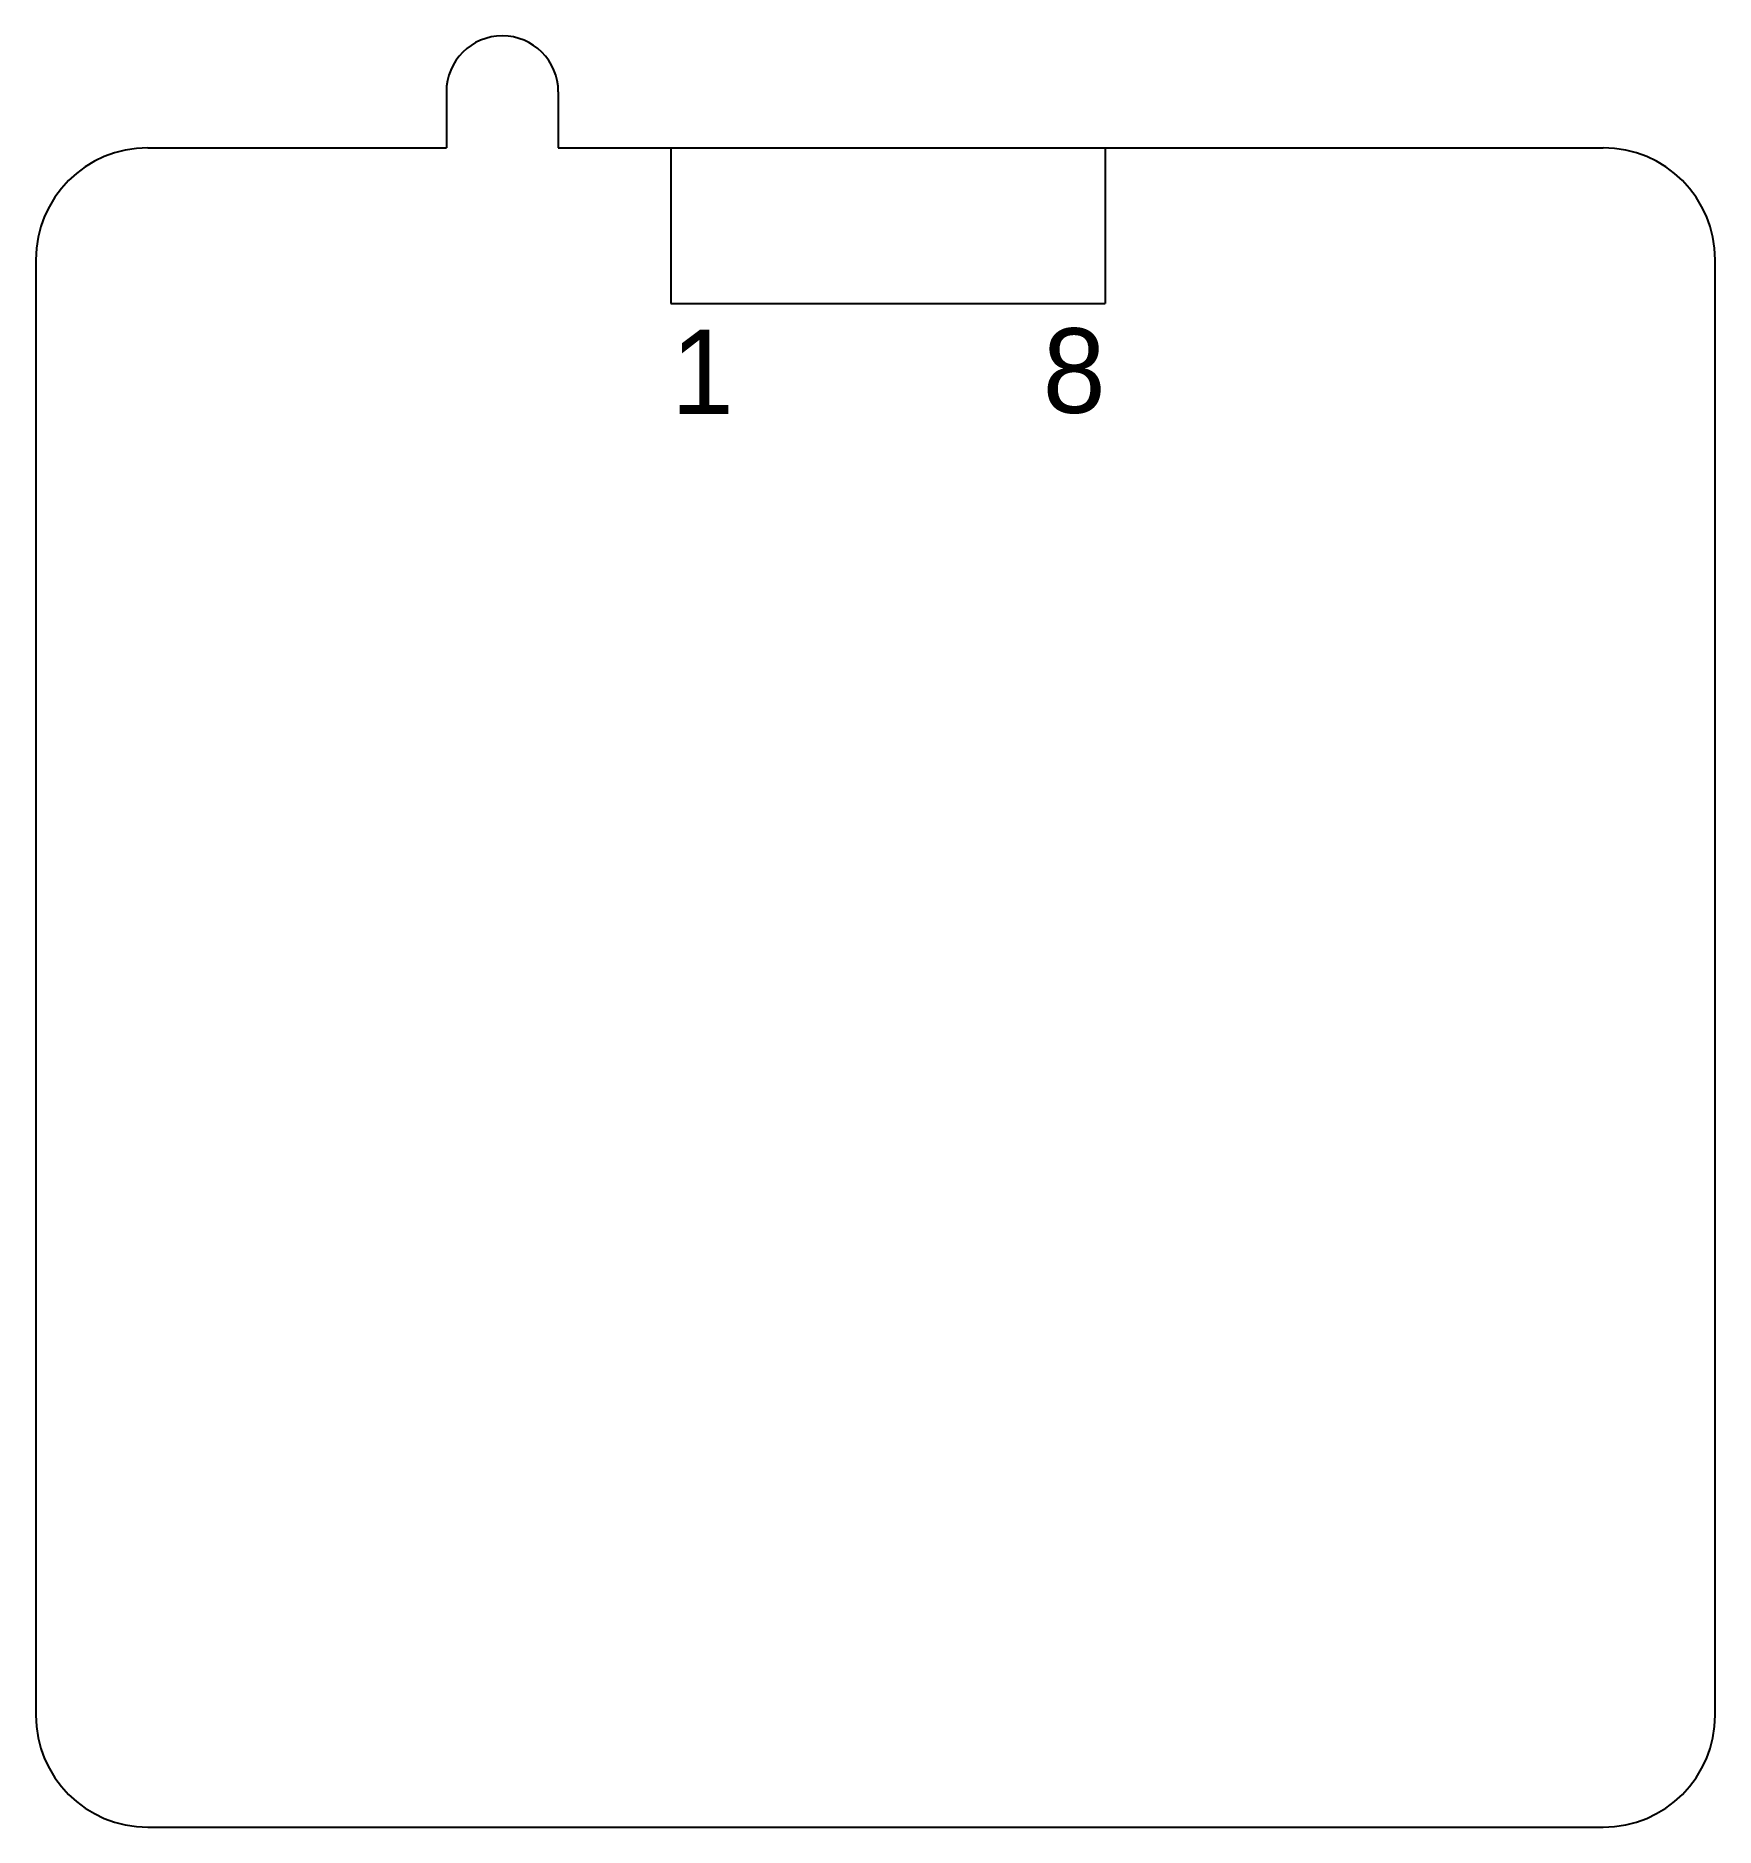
# Model space of a CAD drawing. Header units: inches. Extents: x 3.56 to 5.81, y 1.25 to 3.65.
import ezdxf

# ---------------------------------------------------------------- set-up
doc = ezdxf.new("R2010")
doc.units = ezdxf.units.IN
doc.header["$MEASUREMENT"] = 0

# ---------------------------------------------------------------- blocks, each defined once
blk = doc.blocks.new('block 3')
at = {"color": 7, "lineweight": 25, "true_color": 0xffffff}
blk.add_open_spline([(4.2596, 3.5707), (4.2596, 3.6121), (4.226, 3.6457), (4.1846, 3.6457)], degree=3, dxfattribs=at)
blk = doc.blocks.new('block 2')
blk.add_blockref('block 3', (0, 0))
blk = doc.blocks.new('block 5')
at = {"color": 7, "lineweight": 25, "true_color": 0xffffff}
blk.add_open_spline([(3.7096, 3.4957), (3.6268, 3.4957), (3.5596, 3.4286), (3.5596, 3.3457)], degree=3, dxfattribs=at)
blk = doc.blocks.new('block 4')
blk.add_blockref('block 5', (0, 0))
blk = doc.blocks.new('block 7')
at = {"color": 7, "lineweight": 25, "true_color": 0xffffff}
blk.add_lwpolyline([(3.5596, 3.3457), (3.5596, 1.3957)], dxfattribs=at)
blk = doc.blocks.new('block 6')
blk.add_blockref('block 7', (0, 0))
blk = doc.blocks.new('block 9')
at = {"color": 7, "lineweight": 25, "true_color": 0xffffff}
blk.add_open_spline([(3.5596, 1.3957), (3.5596, 1.3129), (3.6268, 1.2457), (3.7096, 1.2457)], degree=3, dxfattribs=at)
blk = doc.blocks.new('block 8')
blk.add_blockref('block 9', (0, 0))
blk = doc.blocks.new('block 11')
at = {"color": 7, "lineweight": 25, "true_color": 0xffffff}
blk.add_lwpolyline([(3.7096, 1.2457), (5.6596, 1.2457)], dxfattribs=at)
blk = doc.blocks.new('block 10')
blk.add_blockref('block 11', (0, 0))
blk = doc.blocks.new('block 13')
at = {"color": 7, "lineweight": 25, "true_color": 0xffffff}
blk.add_open_spline([(5.6596, 1.2457), (5.7425, 1.2457), (5.8096, 1.3129), (5.8096, 1.3957)], degree=3, dxfattribs=at)
blk = doc.blocks.new('block 12')
blk.add_blockref('block 13', (0, 0))
blk = doc.blocks.new('block 15')
at = {"color": 7, "lineweight": 25, "true_color": 0xffffff}
blk.add_lwpolyline([(5.8096, 1.3957), (5.8096, 3.3457)], dxfattribs=at)
blk = doc.blocks.new('block 14')
blk.add_blockref('block 15', (0, 0))
blk = doc.blocks.new('block 17')
at = {"color": 7, "lineweight": 25, "true_color": 0xffffff}
blk.add_lwpolyline([(4.9921, 3.4957), (4.9921, 3.287)], dxfattribs=at)
blk = doc.blocks.new('block 16')
blk.add_blockref('block 17', (0, 0))
blk = doc.blocks.new('block 19')
at = {"color": 7, "lineweight": 25, "true_color": 0xffffff}
blk.add_lwpolyline([(4.4106, 3.4957), (4.4106, 3.287)], dxfattribs=at)
blk = doc.blocks.new('block 18')
blk.add_blockref('block 19', (0, 0))
blk = doc.blocks.new('block 21')
at = {"color": 7, "lineweight": 25, "true_color": 0xffffff}
blk.add_lwpolyline([(4.4106, 3.287), (4.9921, 3.287)], dxfattribs=at)
blk = doc.blocks.new('block 20')
blk.add_blockref('block 21', (0, 0))
blk = doc.blocks.new('block 23')
at = {"color": 7, "lineweight": 25, "true_color": 0xffffff}
blk.add_open_spline([(4.1846, 3.6457), (4.1432, 3.6457), (4.1096, 3.6121), (4.1096, 3.5707)], degree=3, dxfattribs=at)
blk = doc.blocks.new('block 22')
blk.add_blockref('block 23', (0, 0))
blk = doc.blocks.new('block 25')
at = {"color": 7, "lineweight": 25, "true_color": 0xffffff}
blk.add_lwpolyline([(4.1096, 3.5707), (4.1096, 3.4957)], dxfattribs=at)
blk = doc.blocks.new('block 24')
blk.add_blockref('block 25', (0, 0))
blk = doc.blocks.new('block 27')
at = {"color": 7, "lineweight": 25, "true_color": 0xffffff}
blk.add_open_spline([(5.8096, 3.3457), (5.8096, 3.4286), (5.7425, 3.4957), (5.6596, 3.4957)], degree=3, dxfattribs=at)
blk = doc.blocks.new('block 26')
blk.add_blockref('block 27', (0, 0))
blk = doc.blocks.new('block 29')
at = {"color": 7, "lineweight": 25, "true_color": 0xffffff}
blk.add_lwpolyline([(4.2596, 3.5707), (4.2596, 3.4957)], dxfattribs=at)
blk = doc.blocks.new('block 28')
blk.add_blockref('block 29', (0, 0))
blk = doc.blocks.new('block 31')
at = {"color": 7, "lineweight": 25, "true_color": 0xffffff}
blk.add_lwpolyline([(4.2596, 3.4957), (5.6596, 3.4957)], dxfattribs=at)
blk = doc.blocks.new('block 30')
blk.add_blockref('block 31', (0, 0))
blk = doc.blocks.new('block 33')
at = {"color": 7, "lineweight": 25, "true_color": 0xffffff}
blk.add_lwpolyline([(3.7096, 3.4957), (4.1096, 3.4957)], dxfattribs=at)
blk = doc.blocks.new('block 32')
blk.add_blockref('block 33', (0, 0))

msp = doc.modelspace()

# ---------------------------------------------------------------- block references
for name in ['block 22', 'block 2', 'block 24', 'block 28', 'block 4', 'block 32', 'block 30', 'block 18', 'block 16', 'block 26', 'block 6', 'block 14', 'block 20', 'block 8', 'block 12', 'block 10']:
    msp.add_blockref(name, (0, 0))

# ---------------------------------------------------------------- texts
at = {"color": 7, "true_color": 0xffffff, "char_height": 0.113333, "attachment_point": 7}
for s, insert in [('\\fMyriad Pro|b0|i0|c0|p34;\\W1;1', (4.4106, 3.1389)), ('\\fMyriad Pro|b0|i0|c0|p34;\\W1;8', (4.9086, 3.1389))]:
    msp.add_mtext(s, dxfattribs=dict(at, insert=insert))

doc.saveas('drawing.dxf')
